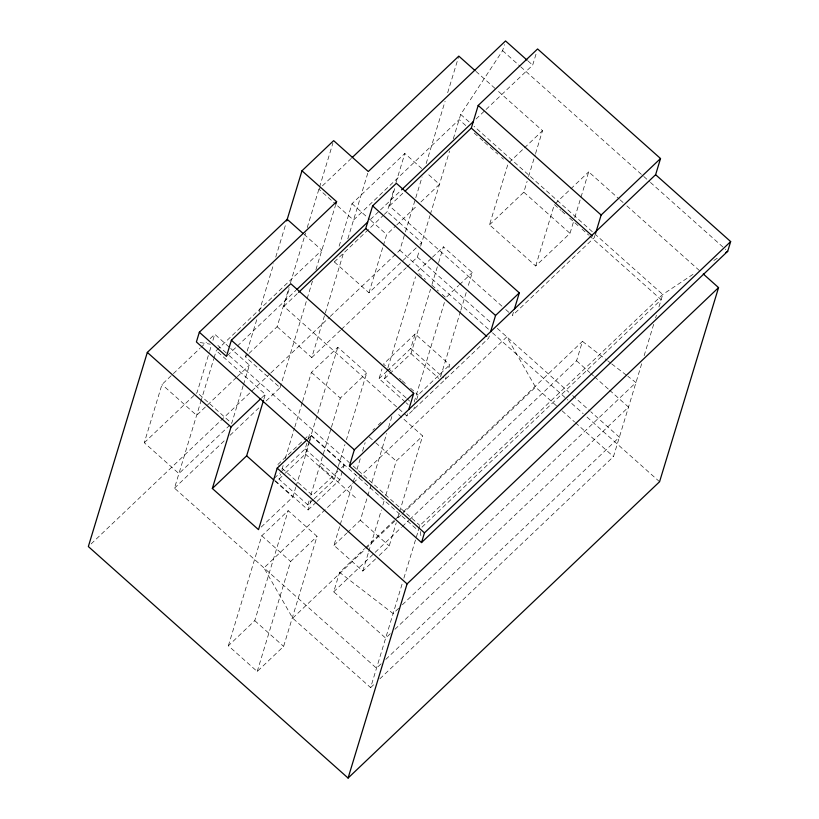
<?xml version="1.0" encoding="UTF-8"?>
<svg xmlns="http://www.w3.org/2000/svg" width="819" height="819" viewBox="0 0 819 819"><rect width="100%" height="100%" fill="white"/><g stroke="black" fill="none" stroke-linecap="round" stroke-linejoin="round"><path stroke-width="0.61" stroke-dasharray="4.09 3.07" d="M229.852 425.133L178.911 473.587L144.287 442.721L161.978 384.48L199.949 348.351M144.287 442.721L197.072 392.496L209.244 352.457M209.613 351.249L211.087 346.396M212.93 340.325L214.773 334.254L229.75 347.604M381.152 663.799L376.515 668.202L174.488 488.144L200.696 401.914M200.809 401.545L213.779 358.845M214.046 357.964L216.37 350.307M266.185 400.921L280.078 387.704L245.444 356.838L257.35 317.67M259.132 311.814L273.71 263.81M275.768 257.053L286.118 222.973M243.141 385.749L231.705 423.372L197.072 392.496M243.509 384.541L249.406 365.131L230.682 348.444M249.068 353.398L277.119 326.709L289.025 287.541M290.438 282.893L305.589 233.005M307.248 227.559L319.144 188.39M319.523 187.172L332.903 143.11M489.332 335.964L488.677 338.114L406.848 415.96L283.896 306.388L289.721 287.203M263.872 399.181L265.336 394.359L216.267 350.634L321.857 250.194L304.074 234.336M280.078 387.704L312.438 281.214M315.939 269.666L335.493 205.334M416.216 247.86L368.97 292.792L334.347 261.926L335.084 259.5M339.138 246.15L352.037 203.685L404.832 153.46L421.683 168.479M277.119 326.709L311.752 357.575L343.734 252.313M347.829 238.841L367.915 172.748M228.358 645.781L261.783 535.769L288.186 510.657L317.045 536.384L283.62 646.396L257.217 671.498L228.358 645.781L254.76 620.669L288.186 510.657M313.308 499.672L307.852 504.862L278.992 479.146L280.467 474.293M281.941 469.441L283.783 463.37M285.258 458.517L294.471 428.183M294.84 426.965L302.211 402.702M302.58 401.484L311.425 372.369L337.827 347.256L366.687 372.983L346.417 439.711M280.702 472.194L305.139 448.955L307.719 440.458M308.087 439.24L309.562 434.387L344.195 465.253L342.721 470.106M285.36 473.085L305.385 454.033L309.07 441.902M309.439 440.683L337.827 347.256M261.23 527.057L292.833 496.99L295.761 487.346M296.13 486.148L308.947 443.959M309.316 442.751L311.517 435.513L418.294 530.692M384.357 214.353L387.131 211.701L394.144 188.646M395.986 182.586L404.832 153.46M501.945 306.173L389.486 205.938L394.963 187.909M368.97 292.792L382.985 246.683M383.353 245.475L386.67 234.551L395.935 225.737M257.217 671.498L290.643 561.486L317.045 536.384M307.852 504.862L309.326 500.01M310.8 495.157L331.071 428.429M331.439 427.211L340.294 398.095L366.687 372.983M275.338 480.753L308.098 509.95L311.783 497.819M330.292 316.39L399.826 250.245L405.016 233.149M405.385 231.931L415.407 198.966M415.776 197.748L422.082 176.986M426.167 163.554L445.086 101.28M447.676 92.742L458.435 57.33M314.22 498.802L334.244 479.76L337.93 467.618M338.298 466.41L344.942 444.574M317.148 501.341L339.772 479.821L342.352 471.324M405.262 401.996L379.054 378.644L382.002 368.939M407.156 266.82L417.342 257.135L419.195 251.034M420.659 246.212L429.944 215.663M430.313 214.435L449.59 151.013M453.296 138.81L460.708 114.414L502.6 50.655L504.443 44.595M375.552 558.937L362.807 571.058L333.947 545.341L339.895 525.778M340.264 524.559L352.887 482.995M353.265 481.777L355.487 474.447M356.971 469.553L360.688 457.33M362.541 451.218L365.141 442.659M405.989 397.788L384.582 378.706L387.53 369M387.899 367.782L415.54 276.781M390.294 633.701L385.657 638.114L333.712 591.809L339.609 572.399L364.639 548.597M387.192 370.894L410.728 348.505L415.151 333.947L449.785 364.813L448.679 368.458M347.604 532.35L360.35 520.229L367.403 497M367.772 495.782L386.711 433.446M388.575 427.334L392.281 415.11M384.582 378.706L410.974 353.593L430.518 289.281M431.992 284.428L438.257 263.8M438.626 262.592L443.417 246.816L472.276 272.543L467.854 287.1M406.848 415.96L407.504 413.8M362.807 571.058L368.376 552.723M368.755 551.504L381.378 509.94M382.862 505.057L384.346 500.163M385.831 495.27L396.232 461.046L422.635 435.943L396.56 412.704M414.179 401.996L444.4 302.498M413.687 409.51L414.424 407.084M416.636 399.805L418.11 394.953L449.785 364.813M486.077 109.459L532.678 65.131L536.537 52.416M379.197 555.477L389.209 545.956L396.263 522.727M397.747 517.833L399.232 512.95M399.611 511.721L422.635 435.943M440.571 376.883L460.483 311.363M460.851 310.155L466.38 291.953M573.3 222.481L570.004 233.333L535.687 265.98L489.506 224.826L508.189 163.35L523.536 148.741M445.362 379.371L446.099 376.945M556.449 405.784L535.544 387.152L506.818 336.875L263.964 567.884L292.69 618.171L370.618 687.622L402.405 582.985M403.88 578.153L419.881 525.491L662.735 294.471L693.621 273.945M489.506 224.826L523.822 192.178L527.119 181.327M528.583 176.505L535.176 154.811M535.544 153.603L542.506 130.702L496.857 90.018M513.421 312.285L512.428 315.52L594.266 237.674L595.249 234.439M535.687 265.98L554.361 204.504L561.035 210.452M574.764 217.659L588.677 171.857L619.236 199.089M409.715 519.512L576.566 360.8L582.463 341.38L606.695 360.022M379.883 678.797L613.472 456.603L641.922 362.95M644.144 355.651L653.757 324.017M655.599 317.926L656.408 315.264M658.937 306.971L662.735 294.471L474.047 126.31M351.331 158.343L318.908 189.189L335.749 204.207M200.88 347.471L206.439 342.188M210.145 338.667L214.773 334.254M227.385 355.538L236.517 346.846M237.438 345.976L295.976 290.295M370.434 219.461L379.576 210.77M380.487 209.899L400.645 190.725M476.023 119.021L485.165 110.33M283.896 306.388L297.686 293.263M389.486 205.938L403.276 192.823M334.347 261.926L383.435 215.233M245.444 356.838L248.167 354.258M236.435 377.457L196.611 415.346L161.978 384.48M237.367 376.576L249.406 365.131M396.857 224.856L417.24 205.477M420.935 201.955L439.465 184.326L427.293 173.485M91.124 543.908L270.035 373.71M270.966 372.819L329.371 317.27M419.912 244.338L421.765 242.567L387.131 211.701M261.722 397.799L265.336 394.359M524.447 147.881L542.506 130.702M174.488 488.144L225.43 439.69M230.067 435.288L258.773 407.975M311.752 357.575L340.469 330.262M341.4 329.381L406.234 267.7M417.925 271.058L431.582 258.077M432.493 257.207L443.417 246.816M446.785 296.785L458.62 285.524M459.531 284.664L472.276 272.543M277.887 464.527L303.225 440.417M304.136 439.557L309.562 434.387M415.151 333.947L383.476 364.076L385.35 365.745M307.903 438.953L311.517 435.513M555.272 203.644L588.677 171.857M274.365 478.224L279.801 473.054M379.054 378.644L386.292 371.754M278.992 479.146L284.449 473.945M372.84 430.129L374.652 428.398M378.296 424.938L381.03 422.338M337.858 471.283L312.52 495.393L278.818 465.356M341.482 467.844L344.195 465.253M308.098 509.95L316.236 502.201M333.947 545.341L346.693 533.22M365.561 547.706L394.297 520.372M395.219 519.492L399.856 515.09M403.562 511.558L582.463 341.38M292.69 618.171L364.998 549.395M365.919 548.515L394.656 521.181M398.362 517.649L401.146 515.008M402.068 514.127L535.544 387.152M333.712 591.809L401.371 527.446M402.303 526.566L408.794 520.393M422 527.16L661.148 299.672L589.639 235.944M398.679 608.271L393.12 613.564L339.609 572.399M402.385 604.75L635.974 382.545L627.897 376.33M394.932 629.299L628.511 407.094L609.623 390.264M385.79 659.387L619.369 437.192L590.786 411.711M370.618 687.622L374.324 684.09M713.861 260.493L719.195 256.951M200.184 342.557L210.278 344.195M607.698 360.8L610.728 363.134M611.742 363.912L626.883 375.563M527.999 60.964L532.678 65.131M502.6 50.655L519.768 65.96M520.72 66.81L642.813 175.624M643.775 176.474L649.498 181.583M650.45 182.432L725.808 249.59M475.931 71.366L495.904 89.169M620.198 199.949L623.064 202.498M626.883 205.897L700.409 271.437M460.708 114.414L470.239 122.911M465.735 125.502L459.121 119.615L353.532 220.055L336.691 205.047M474.221 133.067L478.941 137.275M479.883 138.114L483.66 141.482M484.602 142.322L489.322 146.529M490.264 147.369L497.809 154.095M501.586 157.463L503.47 159.142M561.998 211.302L564.854 213.851M569.625 218.1L578.204 225.747M582.012 229.146L588.687 235.094M523.822 192.178L570.004 233.333M576.566 360.8L589.782 372.584M590.734 373.423L593.56 375.952M594.512 376.791L608.681 389.414M505.763 309.572L510.524 313.82M417.342 257.135L491.676 323.382M497.297 328.388L568.867 392.178M572.676 395.567L589.823 410.862M352.037 203.685L369.819 219.533M370.761 220.372L386.67 234.551M399.826 250.245L491.502 331.951M492.454 332.801L567.895 400.041M571.713 403.45L583.179 413.656M586.998 417.066L659.571 481.746M418.878 273.587L425.399 279.392M431.91 285.207L438.431 291.011M442.158 294.328L445.874 297.645M562.151 410.872L574.508 421.877M575.46 422.727L613.472 456.603M410.728 348.505L443.488 377.702M410.974 353.593L438.902 378.48M389.086 369.082L390.96 370.751M399.385 378.265L401.259 379.934M402.19 380.763L405.937 384.101M410.616 388.278L418.11 394.953M406.92 398.618L409.715 401.105M406.193 402.835L408.067 404.504M311.425 372.369L340.294 398.095M369.236 436.988L374.826 441.963M375.757 442.792L396.232 461.046M217.854 345.434L228.337 354.77M229.289 355.62L349.355 462.643M353.173 466.031L419.881 525.491M305.139 448.955L339.772 479.821M320.27 466.308L356.634 498.71M305.385 454.033L334.244 479.76M360.35 520.229L389.209 545.956M274.928 481.04L292.833 496.99M261.783 535.769L290.643 561.486M254.76 620.669L283.62 646.396M420.454 531.592L420.925 536.465"/><path stroke-width="1.23" d="M303.143 233.507L287.223 219.328L147.328 352.405L88.339 546.549L348.085 778.05L659.571 481.746L718.56 287.612L703.275 273.986M527.067 60.125L505.548 40.95L368.284 171.529L333.65 140.653L301.976 170.792L336.609 201.658L199.345 332.227L196.396 341.943L421.509 542.577L727.712 251.29L730.661 241.585L655.62 174.703L660.534 158.528L537.592 48.956L478.194 105.446L471.314 128.102L405.118 191.073M408.814 409.49L413.728 393.315L290.776 283.732L231.388 340.233L226.474 356.408L199.345 332.227M286.722 220.976L301.976 170.792M306.992 439.813L277.201 468.161L258.517 529.637L212.336 488.482L231.019 427.006L260.821 398.658M212.336 488.482L246.652 455.835L263.503 400.389M335.862 204.105L336.609 201.658M298.607 292.393L365.724 228.542L372.614 205.886L396.365 183.292L519.318 292.864L514.404 309.05M421.509 542.577L424.457 532.862L349.416 465.991L354.33 449.805L413.728 393.315M348.085 778.05L407.074 583.906L718.56 287.612M490.642 331.644L495.556 315.469L519.318 292.864M595.577 233.364L601.146 215.028L660.534 158.528M352.262 157.463L458.804 56.112L474.979 70.516M296.898 289.414L367.69 222.072M401.566 189.844L473.28 121.632M349.416 465.991L655.62 174.703M424.457 532.862L730.661 241.585M725.583 252.702L727.712 251.29M478.194 105.446L601.146 215.028M471.314 128.102L592.362 235.974M372.614 205.886L495.556 315.469M365.724 228.542L486.773 336.414M231.388 340.233L354.33 449.805M147.328 352.405L231.019 427.006M277.201 468.161L407.074 583.906M246.652 455.835L273.986 480.2"/></g></svg>
